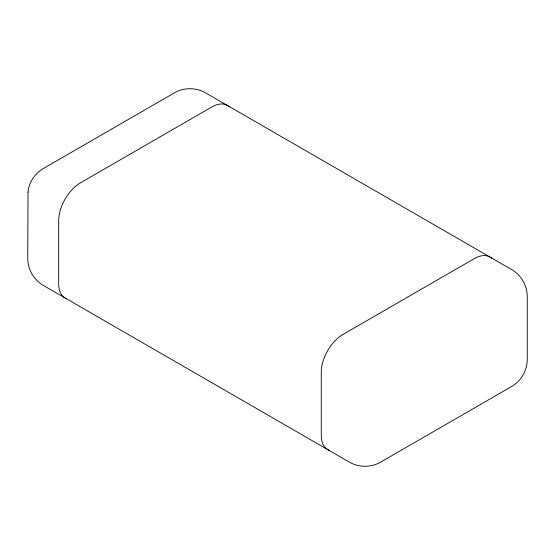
<?xml version="1.0" encoding="UTF-8"?>
<svg xmlns="http://www.w3.org/2000/svg" width="555" height="555" viewBox="0 0 555 555"><rect width="100%" height="100%" fill="white"/><g stroke="black" fill="none" stroke-linecap="round" stroke-linejoin="round"><path stroke-width="0.83" d="M491.785 258.415A30.941 17.864 -60 0 0 474.428 258.547L343.143 334.346A30.941 17.864 -60 0 0 321.262 372.245L321.262 435.411A30.941 17.864 -60 0 0 329.08 450.251M229.215 106.824A30.941 17.864 -60 0 0 211.857 106.955L80.572 182.755A30.941 17.864 -60 0 0 58.691 220.654L58.691 283.82A30.941 17.864 -60 0 0 66.51 298.659M28.014 192.092L27.75 258.554C27.757 269.501 33.924 280.06 43.429 285.471L349.338 462.086C358.849 467.685 371.191 467.685 380.702 462.086L511.571 386.53C521.076 381.118 527.243 370.56 527.25 359.612L527.25 296.446C527.243 285.499 521.076 274.94 511.571 269.529L205.662 92.914C196.151 87.315 183.809 87.315 174.298 92.914L43.429 168.47C34.979 173.361 28.888 182.304 28.014 192.092"/></g></svg>
